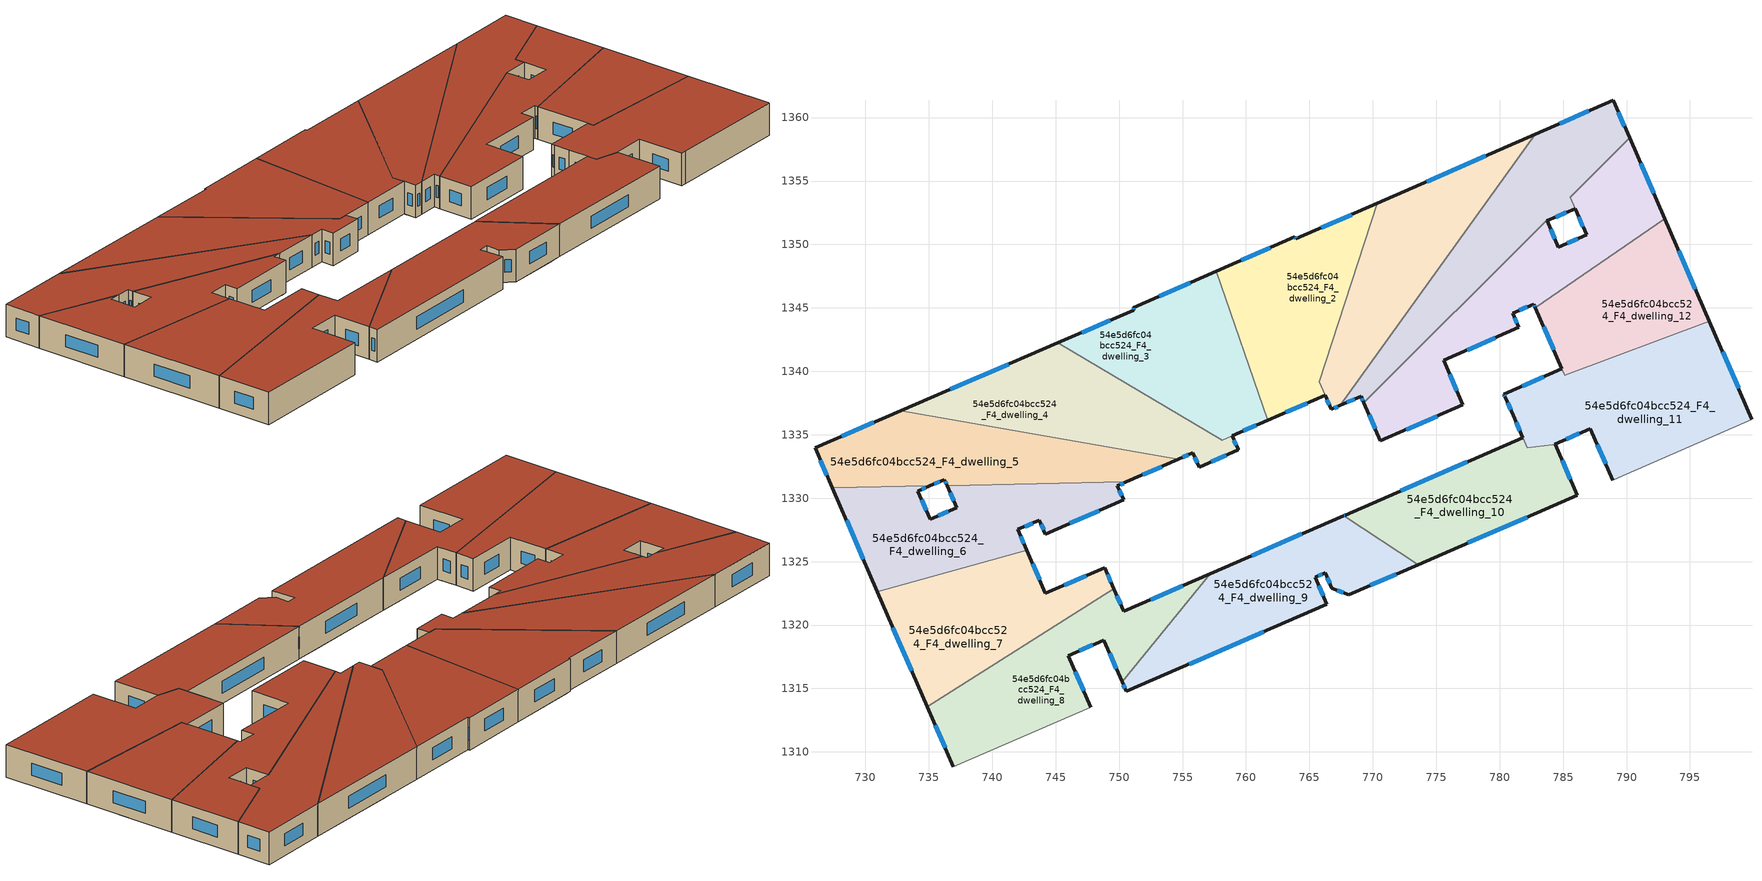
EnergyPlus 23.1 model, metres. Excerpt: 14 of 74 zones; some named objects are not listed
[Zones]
54e5d6fc04bcc524_F4_dwelling_0
 floor to 54e5d6fc04bcc524_F3_dwelling_12 (EU_floor_Construction): 788.95,1361.37 790.24,1358.4 785.55,1353.72 785.94,1352.83 783.73,1351.86 783.71,1351.89 769.29,1337.53 769.07,1338.03 768.96,1337.99 768.76,1337.9 787.14,1360.58 z12
 floor to 54e5d6fc04bcc524_F3_dwelling_13 (EU_floor_Construction): 787.14,1360.58 768.76,1337.9 767.44,1337.32 782.81,1358.69 z12
 wall outside (EU_wall_Construction): 783.73,1351.86 785.94,1352.83 / 767.44,1337.32 769.07,1338.03 769.29,1337.53 / 790.24,1358.4 788.95,1361.37 782.81,1358.69 z12:15
 wall to 54e5d6fc04bcc524_F4_dwelling_13 (EU_wall_Construction): 785.94,1352.83 785.55,1353.72 / 769.29,1337.53 783.71,1351.89 783.73,1351.86 / 785.55,1353.73 790.24,1358.4 z12:15
 wall to 54e5d6fc04bcc524_F4_dwelling_1 (EU_wall_Construction): 782.81,1358.69 767.44,1337.32 z12:15
 window (EU_Window_Construction): 784.42,1352.16 785.25,1352.52 / 769.14,1337.87 769.22,1337.68 / 767.95,1337.54 768.56,1337.81 / 787.03,1360.53 784.74,1359.53 / 789.84,1359.33 789.36,1360.44 z12.94:14.06
 roof outside (EU_roof_Construction): 783.73,1351.86 785.94,1352.83 785.55,1353.72 790.24,1358.4 788.95,1361.37 782.81,1358.69 767.44,1337.32 769.07,1338.03 769.29,1337.53 783.71,1351.89 z15
54e5d6fc04bcc524_F4_dwelling_1
 floor to 54e5d6fc04bcc524_F3_dwelling_13 (EU_floor_Construction): 782.81,1358.69 767.44,1337.32 766.72,1337 766.07,1338.48 774.29,1354.96 z12
 floor to 54e5d6fc04bcc524_F3_dwelling_14 (EU_floor_Construction): 774.29,1354.96 766.07,1338.48 765.77,1339.18 770.33,1353.24 774.08,1354.87 z12
 wall outside (EU_wall_Construction): 782.81,1358.69 770.33,1353.24 / 766.23,1338.12 766.72,1337 767.44,1337.32 z12:15
 wall to 54e5d6fc04bcc524_F4_dwelling_2 (EU_wall_Construction): 770.33,1353.24 765.77,1339.18 766.23,1338.12 z12:15
 window (EU_Window_Construction): 778.9,1356.98 774.24,1354.94 / 766.95,1337.1 767.22,1337.22 / 766.38,1337.77 766.57,1337.35 z12.94:14.06
 roof outside (EU_roof_Construction): 767.44,1337.32 782.81,1358.69 770.33,1353.24 765.77,1339.18 766.72,1337 z15
54e5d6fc04bcc524_F4_dwelling_10
 floor to 54e5d6fc04bcc524_F3_dwelling_8 (EU_floor_Construction): 784.46,1334.03 786.12,1330.22 773.56,1324.76 767.7,1328.62 767.82,1328.67 767.92,1328.72 778.53,1333.33 z12
 floor to 54e5d6fc04bcc524_F3_dwelling_9 (EU_floor_Construction): 784.37,1334.24 784.46,1334.03 778.53,1333.33 781.84,1334.77 781.49,1335.56 782.19,1333.97 z12
 wall outside (EU_wall_Construction): 773.56,1324.76 786.12,1330.22 784.37,1334.24 / 781.06,1336.54 781.84,1334.77 767.82,1328.67 767.7,1328.62 z12:15
 wall to 54e5d6fc04bcc524_F4_dwelling_9 (EU_wall_Construction): 767.7,1328.62 773.56,1324.76 z12:15
 wall to 54e5d6fc04bcc524_F4_dwelling_11 (EU_wall_Construction): 784.19,1334.22 782.19,1333.97 781.07,1336.54 / 784.37,1334.24 784.19,1334.23 z12:15
 window (EU_Window_Construction): 785.57,1331.48 784.91,1332.98 / 777.5,1326.47 782.18,1328.51 / 767.78,1328.66 767.74,1328.64 / 777.44,1332.86 772.21,1330.58 / 781.31,1335.98 781.59,1335.32 z12.94:14.06
 roof outside (EU_roof_Construction): 786.12,1330.22 784.37,1334.24 782.19,1333.97 781.06,1336.54 781.84,1334.77 767.82,1328.67 767.7,1328.62 773.56,1324.76 z15
54e5d6fc04bcc524_F4_dwelling_11
 floor to 54e5d6fc04bcc524_F3_dwelling_9 (EU_floor_Construction): 797.34,1342.07 799.89,1336.21 789.34,1331.63 788.9,1331.43 787.14,1335.49 784.35,1334.27 784.37,1334.24 784.19,1334.23 782.19,1333.97 781.09,1336.49 z12
 floor to 54e5d6fc04bcc524_F3_dwelling_10 (EU_floor_Construction): 796.53,1343.94 797.34,1342.07 781.09,1336.49 780.34,1338.21 784.91,1340.2 785.13,1339.69 z12
 wall outside (EU_wall_Construction): 784.91,1340.2 780.34,1338.21 780.45,1337.94 781.07,1336.54 / 799.88,1336.24 796.53,1343.94 / 784.37,1334.24 784.35,1334.27 787.14,1335.49 788.9,1331.43 z12:15
 wall to 54e5d6fc04bcc524_F4_dwelling_12 (EU_wall_Construction): 785.13,1339.69 784.91,1340.2 / 796.53,1343.94 785.14,1339.69 z12:15
 wall adiabatic (EU_wall_Construction): 788.9,1331.43 789.34,1331.63 799.89,1336.21 799.88,1336.24 z12:15
 window (EU_Window_Construction): 780.37,1338.13 780.42,1338.03 / 783.48,1339.58 781.77,1338.83 / 798.83,1338.65 797.58,1341.53 / 787.7,1334.22 788.35,1332.7 / 785.23,1334.65 786.27,1335.11 / 780.65,1337.5 780.87,1336.98 z12.94:14.06
 roof outside (EU_roof_Construction): 799.89,1336.21 799.88,1336.24 796.53,1343.94 785.13,1339.69 784.91,1340.2 780.34,1338.21 780.45,1337.94 782.19,1333.97 784.19,1334.23 784.37,1334.24 784.35,1334.27 787.14,1335.49 788.9,1331.43 789.34,1331.63 z15
54e5d6fc04bcc524_F4_dwelling_12
 floor to 54e5d6fc04bcc524_F3_dwelling_10 (EU_floor_Construction): 793.93,1349.91 796.53,1343.94 785.14,1339.69 783.54,1343.36 z12
 floor to 54e5d6fc04bcc524_F3_dwelling_11 (EU_floor_Construction): 793.01,1352.04 793.93,1349.91 783.54,1343.36 782.82,1345.01 z12
 wall outside (EU_wall_Construction): 782.82,1345.01 784.91,1340.2 / 796.53,1343.94 793.01,1352.04 z12:15
 wall to 54e5d6fc04bcc524_F4_dwelling_13 (EU_wall_Construction): 793.01,1352.04 782.82,1345.01 z12:15
 window (EU_Window_Construction): 783.47,1343.51 784.25,1341.71 / 795.42,1346.48 794.11,1349.5 z12.94:14.06
 roof outside (EU_roof_Construction): 796.53,1343.94 793.01,1352.04 782.82,1345.01 785.13,1339.69 z15
54e5d6fc04bcc524_F4_dwelling_13
 floor to 54e5d6fc04bcc524_F3_dwelling_11 (EU_floor_Construction): 790.92,1356.83 793.01,1352.04 782.82,1345.01 782.69,1345.3 781.02,1344.57 781.51,1343.46 775.71,1340.93 775.65,1341.06 775.38,1340.94 775.26,1341.22 774.98,1341.1 774.81,1341.48 775.05,1341.69 774.92,1341.98 775.16,1342.2 775.09,1342.34 784.23,1350.71 784.64,1349.78 786.85,1350.75 786.11,1352.43 z12
 floor to 54e5d6fc04bcc524_F3_dwelling_12 (EU_floor_Construction): 790.24,1358.4 790.92,1356.83 786.11,1352.43 785.55,1353.72 z12; 783.73,1351.86 784.23,1350.71 775.09,1342.34 775.16,1342.2 774.92,1341.98 775.05,1341.69 774.81,1341.48 774.98,1341.1 775.26,1341.22 775.38,1340.94 775.65,1341.06 775.71,1340.93 775.57,1340.87 777.1,1337.35 770.6,1334.51 769.29,1337.53 783.71,1351.89 z12
 wall outside (EU_wall_Construction): 793.01,1352.04 790.24,1358.4 / 769.29,1337.53 770.6,1334.51 777.1,1337.35 775.57,1340.87 781.51,1343.46 781.02,1344.57 782.69,1345.3 782.82,1345.01 / 785.94,1352.82 786.85,1350.75 784.64,1349.78 783.73,1351.85 z12:15
 window (EU_Window_Construction): 784.35,1350.43 784.02,1351.2 / 786.15,1350.45 785.33,1350.09 / 792.14,1354.04 791.11,1356.41 / 782.73,1345.21 782.78,1345.1 / 781.54,1344.8 782.17,1345.07 / 781.35,1343.81 781.17,1344.22 / 777.43,1341.68 779.65,1342.65 / 776.62,1338.46 776.05,1339.77 / 772.64,1335.4 775.07,1336.46 / 769.7,1336.58 770.19,1335.46 / 786.23,1352.17 786.56,1351.4 z12.94:14.06
 roof outside (EU_roof_Construction): 781.51,1343.46 781.02,1344.57 782.69,1345.3 782.82,1345.01 793.01,1352.04 790.24,1358.4 785.55,1353.73 786.85,1350.75 784.64,1349.78 783.73,1351.85 783.71,1351.89 769.29,1337.53 770.6,1334.51 777.1,1337.35 775.57,1340.87 z15
54e5d6fc04bcc524_F4_dwelling_2
 floor to 54e5d6fc04bcc524_F3_dwelling_14 (EU_floor_Construction): 770.33,1353.24 765.77,1339.18 766.07,1338.48 765.8,1337.93 765.58,1337.83 762.83,1336.63 762.83,1350.16 763.84,1350.6 763.94,1350.44 z12
 floor to 54e5d6fc04bcc524_F3_dwelling_0 (EU_floor_Construction): 762.83,1350.16 762.83,1336.63 761.7,1336.14 757.68,1347.89 z12
 floor to 54e5d6fc04bcc524_F3_dwelling_13 (EU_floor_Construction): 766.07,1338.48 766.23,1338.12 765.8,1337.93 z12
 wall outside (EU_wall_Construction): 770.33,1353.24 763.94,1350.44 763.84,1350.6 757.68,1347.89 / 761.7,1336.14 766.23,1338.12 z12:15
 wall to 54e5d6fc04bcc524_F4_dwelling_3 (EU_wall_Construction): 757.68,1347.89 761.7,1336.14 z12:15
 window (EU_Window_Construction): 761.91,1349.75 759.61,1348.74 / 763.91,1350.49 763.87,1350.55 / 768.33,1352.36 765.94,1351.32 / 763.12,1336.76 764.81,1337.5 z12.94:14.06
 roof outside (EU_roof_Construction): 766.23,1338.12 765.77,1339.18 770.33,1353.24 763.94,1350.44 763.84,1350.6 757.68,1347.89 761.7,1336.14 z15
54e5d6fc04bcc524_F4_dwelling_3
 floor to 54e5d6fc04bcc524_F3_dwelling_0 (EU_floor_Construction): 757.68,1347.89 761.7,1336.14 759.97,1335.38 751.54,1345.2 z12
 floor to 54e5d6fc04bcc524_F3_dwelling_1 (EU_floor_Construction): 751.54,1345.2 759.97,1335.38 758.13,1334.58 745.18,1342.25 751.17,1344.83 751.13,1345.02 z12
 wall outside (EU_wall_Construction): 757.68,1347.89 751.13,1345.02 751.17,1344.83 745.18,1342.25 / 758.91,1334.92 761.7,1336.14 z12:15
 wall to 54e5d6fc04bcc524_F4_dwelling_4 (EU_wall_Construction): 745.18,1342.25 758.13,1334.58 758.91,1334.92 z12:15
 window (EU_Window_Construction): 749.29,1344.02 747.05,1343.06 / 751.14,1344.96 751.16,1344.89 / 755.62,1346.99 753.18,1345.92 / 759.78,1335.3 760.83,1335.76 z12.94:14.06
 roof outside (EU_roof_Construction): 761.7,1336.14 757.68,1347.89 751.13,1345.02 751.17,1344.83 745.18,1342.25 758.13,1334.58 z15
54e5d6fc04bcc524_F4_dwelling_4
 floor to 54e5d6fc04bcc524_F3_dwelling_1 (EU_floor_Construction): 758.91,1334.92 759.4,1333.81 758.33,1333.34 739.98,1340 745.18,1342.25 758.13,1334.58 z12
 floor to 54e5d6fc04bcc524_F3_dwelling_2 (EU_floor_Construction): 758.33,1333.34 756.31,1332.45 755.82,1333.56 754.65,1333.05 732.79,1336.9 739.98,1340 z12
 wall outside (EU_wall_Construction): 754.65,1333.05 755.82,1333.56 756.31,1332.45 759.4,1333.81 759.38,1333.84 758.91,1334.92 / 745.18,1342.25 732.79,1336.9 z12:15
 wall to 54e5d6fc04bcc524_F4_dwelling_5 (EU_wall_Construction): 732.79,1336.9 754.65,1333.05 z12:15
 window (EU_Window_Construction): 757.28,1332.88 758.43,1333.38 / 755.97,1333.22 756.16,1332.8 / 755.02,1333.21 755.45,1333.4 / 741.29,1340.57 736.67,1338.57 / 759.23,1334.18 759.06,1334.58 z12.94:14.06
 roof outside (EU_roof_Construction): 759.4,1333.81 759.38,1333.84 758.91,1334.92 758.13,1334.58 745.18,1342.25 732.79,1336.9 754.65,1333.05 755.82,1333.56 756.31,1332.45 z15
54e5d6fc04bcc524_F4_dwelling_5
 floor to 54e5d6fc04bcc524_F3_dwelling_3 (EU_floor_Construction): 753.38,1332.5 750.57,1331.28 736.44,1330.99 736.23,1331.46 735.07,1330.96 727.4,1330.81 726.03,1333.98 728.26,1334.94 z12
 floor to 54e5d6fc04bcc524_F3_dwelling_2 (EU_floor_Construction): 754.65,1333.05 753.38,1332.5 728.26,1334.94 732.79,1336.9 z12
 wall outside (EU_wall_Construction): 750.57,1331.28 754.65,1333.05 / 735.07,1330.96 736.23,1331.46 736.44,1330.99 / 732.79,1336.9 726.03,1333.98 727.4,1330.8 z12:15
 wall to 54e5d6fc04bcc524_F4_dwelling_6 (EU_wall_Construction): 736.44,1330.99 750.57,1331.28 / 727.4,1330.8 735.07,1330.96 z12:15
 window (EU_Window_Construction): 751.85,1331.83 753.37,1332.5 / 736.3,1331.32 736.37,1331.14 / 735.43,1331.12 735.87,1331.31 / 726.46,1332.98 726.97,1331.8 / 730.67,1335.98 728.15,1334.89 z12.94:14.06
 roof outside (EU_roof_Construction): 754.65,1333.05 732.79,1336.9 726.03,1333.98 727.4,1330.8 735.07,1330.96 736.23,1331.46 736.44,1330.99 750.57,1331.28 z15
54e5d6fc04bcc524_F4_dwelling_6
 floor to 54e5d6fc04bcc524_F3_dwelling_3 (EU_floor_Construction): 750.57,1331.28 749.87,1330.97 750.36,1329.86 750.15,1329.77 749.87,1329.65 749.59,1329.53 744.19,1327.17 743.78,1328.14 743.91,1328.2 743.79,1328.47 744.07,1328.59 743.95,1328.87 744.22,1328.99 744.16,1329.13 744.66,1329.17 745.18,1329.4 745.15,1329.52 745.45,1329.54 745.38,1329.84 745.69,1329.86 745.65,1330.01 737.17,1329.28 736.44,1330.99 z12; 735.07,1330.96 734.14,1330.56 734.78,1329.07 728.39,1328.52 727.4,1330.8 z12
 floor to 54e5d6fc04bcc524_F3_dwelling_4 (EU_floor_Construction): 745.65,1330.01 745.69,1329.86 745.38,1329.84 745.45,1329.54 745.15,1329.52 745.18,1329.4 744.66,1329.17 744.16,1329.13 744.22,1328.99 743.95,1328.87 744.07,1328.59 743.79,1328.47 743.91,1328.2 743.78,1328.14 743.71,1328.27 742.01,1327.54 742.73,1325.88 730.94,1322.64 728.39,1328.52 734.78,1329.07 735.09,1328.33 737.19,1329.24 737.17,1329.28 z12
 wall outside (EU_wall_Construction): 736.44,1330.99 737.19,1329.24 735.09,1328.33 734.14,1330.56 735.07,1330.96 / 742.73,1325.88 742.01,1327.54 743.71,1328.27 744.19,1327.17 750.36,1329.86 749.87,1330.97 750.57,1331.28 / 727.4,1330.8 730.94,1322.64 z12:15
 wall to 54e5d6fc04bcc524_F4_dwelling_7 (EU_wall_Construction): 730.94,1322.64 742.73,1325.88 z12:15
 window (EU_Window_Construction): 734.43,1330.68 734.78,1330.83 / 734.79,1329.03 734.44,1329.86 / 736.53,1328.96 735.75,1328.62 / 736.67,1330.44 736.95,1329.79 / 750.09,1331.07 750.35,1331.18 / 750.2,1330.21 750.02,1330.62 / 746.13,1328.02 748.43,1329.02 / 743.87,1327.93 744.04,1327.52 / 742.54,1327.77 743.18,1328.04 / 742.5,1326.4 742.23,1327.02 / 728.51,1328.24 729.83,1325.2 z12.94:14.06
 roof outside (EU_roof_Construction): 750.36,1329.86 749.87,1330.97 750.57,1331.28 736.44,1330.99 737.19,1329.24 735.09,1328.33 734.14,1330.56 735.07,1330.96 727.4,1330.8 730.94,1322.64 742.73,1325.88 742.01,1327.54 743.71,1328.27 744.19,1327.17 z15
54e5d6fc04bcc524_F4_dwelling_7
 floor to 54e5d6fc04bcc524_F3_dwelling_5 (EU_floor_Construction): 748.86,1324.52 749.58,1322.87 734.87,1313.57 732.03,1320.12 743.46,1324.18 744.2,1322.49 z12
 floor to 54e5d6fc04bcc524_F3_dwelling_4 (EU_floor_Construction): 742.73,1325.88 743.46,1324.18 732.03,1320.12 730.94,1322.64 z12
 wall outside (EU_wall_Construction): 749.58,1322.87 748.86,1324.52 744.2,1322.49 742.73,1325.88 / 730.94,1322.64 734.87,1313.57 z12:15
 wall to 54e5d6fc04bcc524_F4_dwelling_8 (EU_wall_Construction): 734.87,1313.57 749.58,1322.87 z12:15
 window (EU_Window_Construction): 743.74,1323.56 743.19,1324.82 / 747.4,1323.89 745.66,1323.13 / 749.35,1323.39 749.09,1324.01 / 732.17,1319.79 733.64,1316.41 z12.94:14.06
 roof outside (EU_roof_Construction): 749.58,1322.87 748.86,1324.52 744.2,1322.49 742.73,1325.88 730.94,1322.64 734.87,1313.57 z15
54e5d6fc04bcc524_F4_dwelling_8
 floor to 54e5d6fc04bcc524_F3_dwelling_5 (EU_floor_Construction): 749.58,1322.87 749.83,1322.29 735.4,1312.36 734.87,1313.57 z12
 floor to 54e5d6fc04bcc524_F3_dwelling_6 (EU_floor_Construction): 757.05,1323.99 756.4,1323.11 750.23,1315.54 748.81,1318.81 745.99,1317.59 747.75,1313.54 736.92,1308.83 735.4,1312.36 749.83,1322.29 750.36,1321.08 z12
 floor to 54e5d6fc04bcc524_F3_dwelling_7 (EU_floor_Construction): 757.17,1324.04 756.4,1323.11 757.05,1323.99 z12
 wall outside (EU_wall_Construction): 747.75,1313.54 745.99,1317.59 748.81,1318.81 750.23,1315.54 / 734.87,1313.57 736.92,1308.83 / 757.17,1324.04 750.36,1321.08 749.58,1322.87 z12:15
 wall adiabatic (EU_wall_Construction): 736.92,1308.83 747.75,1313.54 z12:15
 wall to 54e5d6fc04bcc524_F4_dwelling_9 (EU_wall_Construction): 750.23,1315.54 757.17,1324.04 z12:15
 window (EU_Window_Construction): 747.2,1314.81 746.54,1316.32 / 735.51,1312.08 736.28,1310.31 / 750.11,1321.64 749.82,1322.31 / 755.03,1323.11 752.49,1322.01 / 749.26,1317.79 749.79,1316.57 / 746.87,1317.98 747.93,1318.43 z12.94:14.06
 roof outside (EU_roof_Construction): 750.23,1315.54 757.17,1324.04 750.36,1321.08 749.58,1322.87 734.87,1313.57 736.92,1308.83 747.75,1313.54 745.99,1317.59 748.81,1318.81 z15
54e5d6fc04bcc524_F4_dwelling_9
 floor to 54e5d6fc04bcc524_F3_dwelling_7 (EU_floor_Construction): 772.33,1324.22 768.08,1322.38 766.77,1322.9 766.24,1324.11 765.45,1323.76 766.38,1321.64 750.57,1314.76 750.48,1314.97 756.4,1323.11 757.17,1324.04 766.18,1327.96 z12
 floor to 54e5d6fc04bcc524_F3_dwelling_8 (EU_floor_Construction): 773.56,1324.76 772.33,1324.22 766.18,1327.96 767.7,1328.62 z12
 floor to 54e5d6fc04bcc524_F3_dwelling_6 (EU_floor_Construction): 756.4,1323.11 750.48,1314.97 750.23,1315.54 z12
 wall outside (EU_wall_Construction): 750.23,1315.54 750.57,1314.76 766.38,1321.64 765.45,1323.76 766.24,1324.11 766.77,1322.9 768.08,1322.38 773.56,1324.76 / 767.7,1328.62 757.17,1324.04 z12:15
 window (EU_Window_Construction): 766.41,1323.73 766.6,1323.28 / 765.7,1323.87 766,1324 / 766.09,1322.3 765.74,1323.1 / 755.52,1316.92 761.42,1319.48 / 750.34,1315.3 750.46,1315.01 / 764.4,1327.19 760.47,1325.48 / 769.8,1323.13 771.85,1324.01 / 767.18,1322.73 767.67,1322.54 z12.94:14.06
 roof outside (EU_roof_Construction): 768.08,1322.38 773.56,1324.76 767.7,1328.62 757.17,1324.04 750.23,1315.54 750.57,1314.76 766.38,1321.64 765.45,1323.76 766.24,1324.11 766.77,1322.9 z15
[Building]
EU S2 Campaign: North Axis=0; Terrain=City; Solar Distribution=FullExterior
[Site:Location]
Vienna: Latitude=48; Longitude=16.5; Time Zone=1; Elevation=183
[SizingPeriod:WeatherFileDays]
AnnualSizingPeriod: Begin Month=1; Begin Day of Month=1; End Month=12; End Day of Month=31; Day of Week for Start Day=Monday; Use Weather File Daylight Saving Period=No; Use Weather File Rain and Snow Indicators=No
[MATERIAL]
EU_InternalMass_Material: Roughness=MediumRough; Thickness=0.1; Conductivity=1; Density=1800; Specific Heat=900; Thermal Absorptance=0.9; Solar Absorptance=0.7; Visible Absorptance=0.7
[MATERIAL:NOMASS] Roughness=MediumRough; Thermal Absorptance=0.9; Solar Absorptance=0.7; Visible Absorptance=0.7
Name | Thermal Resistance
EU_wall_NoMass | 0.914258
EU_roof_NoMass | 0.954009
EU_floor_NoMass | 1.09711
[WINDOWMATERIAL:SIMPLEGLAZINGSYSTEM]
EU_Window_SimpleGlazing: UFactor=2.09642; Solar Heat Gain Coefficient=0.65; Visible Transmittance=0.65
[CONSTRUCTION]
EU_wall_Construction: EU_wall_NoMass
EU_roof_Construction: EU_roof_NoMass
EU_floor_Construction: EU_floor_NoMass
EU_Window_Construction: EU_Window_SimpleGlazing
EU_InternalMass_Construction: EU_InternalMass_Material
[ZONE] Type=1; Multiplier=1; Ceiling Height=autocalculate; Floor Area=autocalculate; Part of Total Floor Area=Yes
Name | Volume
54e5d6fc04bcc524_F4_dwelling_0 | 330.832
54e5d6fc04bcc524_F4_dwelling_1 | 325.324
54e5d6fc04bcc524_F4_dwelling_10 | 267.651
54e5d6fc04bcc524_F4_dwelling_11 | 392.822
54e5d6fc04bcc524_F4_dwelling_12 | 266.731
54e5d6fc04bcc524_F4_dwelling_13 | 377.377
54e5d6fc04bcc524_F4_dwelling_2 | 328.92
54e5d6fc04bcc524_F4_dwelling_3 | 325.601
54e5d6fc04bcc524_F4_dwelling_4 | 328.915
54e5d6fc04bcc524_F4_dwelling_5 | 326.82
54e5d6fc04bcc524_F4_dwelling_6 | 327.103
54e5d6fc04bcc524_F4_dwelling_7 | 327.109
54e5d6fc04bcc524_F4_dwelling_8 | 327.098
54e5d6fc04bcc524_F4_dwelling_9 | 327.122
[INTERNALMASS] Construction=EU_InternalMass_Construction
Name | Zone or ZoneList | Surface Area
54e5d6fc04bcc524_F4_dwelling_0_EU_InternalMass | 54e5d6fc04bcc524_F4_dwelling_0 | 110.276
54e5d6fc04bcc524_F4_dwelling_1_EU_InternalMass | 54e5d6fc04bcc524_F4_dwelling_1 | 108.439
54e5d6fc04bcc524_F4_dwelling_2_EU_InternalMass | 54e5d6fc04bcc524_F4_dwelling_2 | 109.639
54e5d6fc04bcc524_F4_dwelling_3_EU_InternalMass | 54e5d6fc04bcc524_F4_dwelling_3 | 108.541
54e5d6fc04bcc524_F4_dwelling_4_EU_InternalMass | 54e5d6fc04bcc524_F4_dwelling_4 | 109.638
54e5d6fc04bcc524_F4_dwelling_5_EU_InternalMass | 54e5d6fc04bcc524_F4_dwelling_5 | 108.94
54e5d6fc04bcc524_F4_dwelling_6_EU_InternalMass | 54e5d6fc04bcc524_F4_dwelling_6 | 109.034
54e5d6fc04bcc524_F4_dwelling_7_EU_InternalMass | 54e5d6fc04bcc524_F4_dwelling_7 | 109.035
54e5d6fc04bcc524_F4_dwelling_8_EU_InternalMass | 54e5d6fc04bcc524_F4_dwelling_8 | 109.033
54e5d6fc04bcc524_F4_dwelling_9_EU_InternalMass | 54e5d6fc04bcc524_F4_dwelling_9 | 109.038
54e5d6fc04bcc524_F4_dwelling_10_EU_InternalMass | 54e5d6fc04bcc524_F4_dwelling_10 | 89.2422
54e5d6fc04bcc524_F4_dwelling_11_EU_InternalMass | 54e5d6fc04bcc524_F4_dwelling_11 | 130.937
54e5d6fc04bcc524_F4_dwelling_12_EU_InternalMass | 54e5d6fc04bcc524_F4_dwelling_12 | 88.9274
54e5d6fc04bcc524_F4_dwelling_13_EU_InternalMass | 54e5d6fc04bcc524_F4_dwelling_13 | 125.789
[OTHEREQUIPMENT] Fuel Type=Electricity; Design Level Calculation Method=Watts/Area; Power per Zone Floor Area=1; Fraction Latent=0; Fraction Radiant=0; Fraction Lost=0; Carbon Dioxide Generation Rate=0; EndUse Subcategory=EU_Step8_InternalGains
Name | Zone or ZoneList or Space or SpaceList | Schedule
EU_Step8_InternalGain_54e5d6fc04bcc524_F4_dwelling_0_f000 | 54e5d6fc04bcc524_F4_dwelling_0 | EU_Step8_GainSchedule_54e5d6fc04bcc524_F4_dwelling_0_f000
EU_Step8_InternalGain_54e5d6fc04bcc524_F4_dwelling_1_f000 | 54e5d6fc04bcc524_F4_dwelling_1 | EU_Step8_GainSchedule_54e5d6fc04bcc524_F4_dwelling_1_f000
EU_Step8_InternalGain_54e5d6fc04bcc524_F4_dwelling_2_f000 | 54e5d6fc04bcc524_F4_dwelling_2 | EU_Step8_GainSchedule_54e5d6fc04bcc524_F4_dwelling_2_f000
EU_Step8_InternalGain_54e5d6fc04bcc524_F4_dwelling_3_f000 | 54e5d6fc04bcc524_F4_dwelling_3 | EU_Step8_GainSchedule_54e5d6fc04bcc524_F4_dwelling_3_f000
EU_Step8_InternalGain_54e5d6fc04bcc524_F4_dwelling_4_f000 | 54e5d6fc04bcc524_F4_dwelling_4 | EU_Step8_GainSchedule_54e5d6fc04bcc524_F4_dwelling_4_f000
EU_Step8_InternalGain_54e5d6fc04bcc524_F4_dwelling_5_f000 | 54e5d6fc04bcc524_F4_dwelling_5 | EU_Step8_GainSchedule_54e5d6fc04bcc524_F4_dwelling_5_f000
EU_Step8_InternalGain_54e5d6fc04bcc524_F4_dwelling_6_f000 | 54e5d6fc04bcc524_F4_dwelling_6 | EU_Step8_GainSchedule_54e5d6fc04bcc524_F4_dwelling_6_f000
EU_Step8_InternalGain_54e5d6fc04bcc524_F4_dwelling_7_f000 | 54e5d6fc04bcc524_F4_dwelling_7 | EU_Step8_GainSchedule_54e5d6fc04bcc524_F4_dwelling_7_f000
EU_Step8_InternalGain_54e5d6fc04bcc524_F4_dwelling_8_f000 | 54e5d6fc04bcc524_F4_dwelling_8 | EU_Step8_GainSchedule_54e5d6fc04bcc524_F4_dwelling_8_f000
EU_Step8_InternalGain_54e5d6fc04bcc524_F4_dwelling_9_f000 | 54e5d6fc04bcc524_F4_dwelling_9 | EU_Step8_GainSchedule_54e5d6fc04bcc524_F4_dwelling_9_f000
EU_Step8_InternalGain_54e5d6fc04bcc524_F4_dwelling_10_f000 | 54e5d6fc04bcc524_F4_dwelling_10 | EU_Step8_GainSchedule_54e5d6fc04bcc524_F4_dwelling_10_f000
EU_Step8_InternalGain_54e5d6fc04bcc524_F4_dwelling_11_f000 | 54e5d6fc04bcc524_F4_dwelling_11 | EU_Step8_GainSchedule_54e5d6fc04bcc524_F4_dwelling_11_f000
EU_Step8_InternalGain_54e5d6fc04bcc524_F4_dwelling_12_f000 | 54e5d6fc04bcc524_F4_dwelling_12 | EU_Step8_GainSchedule_54e5d6fc04bcc524_F4_dwelling_12_f000
EU_Step8_InternalGain_54e5d6fc04bcc524_F4_dwelling_13_f000 | 54e5d6fc04bcc524_F4_dwelling_13 | EU_Step8_GainSchedule_54e5d6fc04bcc524_F4_dwelling_13_f000
[ZONEVENTILATION:DESIGNFLOWRATE] Schedule=EU_AlwaysOn; Design Flow Rate Calculation Method=AirChanges/Hour; Air Changes per Hour=0.546891; Ventilation Type=Natural; Fan Pressure Rise=0; Fan Total Efficiency=1; Constant Term Coefficient=1; Temperature Term Coefficient=0; Velocity Term Coefficient=0; Velocity Squared Term Coefficient=0; Minimum Indoor Temperature=-100; Maximum Indoor Temperature=100; Delta Temperature=-100; Minimum Outdoor Temperature=-100; Maximum Outdoor Temperature=100; Maximum Wind Speed=40
Name | Zone or ZoneList or Space or SpaceList
EU_ConstantAir_54e5d6fc04bcc524_F4_dwelling_0 | 54e5d6fc04bcc524_F4_dwelling_0
EU_ConstantAir_54e5d6fc04bcc524_F4_dwelling_1 | 54e5d6fc04bcc524_F4_dwelling_1
EU_ConstantAir_54e5d6fc04bcc524_F4_dwelling_2 | 54e5d6fc04bcc524_F4_dwelling_2
EU_ConstantAir_54e5d6fc04bcc524_F4_dwelling_3 | 54e5d6fc04bcc524_F4_dwelling_3
EU_ConstantAir_54e5d6fc04bcc524_F4_dwelling_4 | 54e5d6fc04bcc524_F4_dwelling_4
EU_ConstantAir_54e5d6fc04bcc524_F4_dwelling_5 | 54e5d6fc04bcc524_F4_dwelling_5
EU_ConstantAir_54e5d6fc04bcc524_F4_dwelling_6 | 54e5d6fc04bcc524_F4_dwelling_6
EU_ConstantAir_54e5d6fc04bcc524_F4_dwelling_7 | 54e5d6fc04bcc524_F4_dwelling_7
EU_ConstantAir_54e5d6fc04bcc524_F4_dwelling_8 | 54e5d6fc04bcc524_F4_dwelling_8
EU_ConstantAir_54e5d6fc04bcc524_F4_dwelling_9 | 54e5d6fc04bcc524_F4_dwelling_9
EU_ConstantAir_54e5d6fc04bcc524_F4_dwelling_10 | 54e5d6fc04bcc524_F4_dwelling_10
EU_ConstantAir_54e5d6fc04bcc524_F4_dwelling_11 | 54e5d6fc04bcc524_F4_dwelling_11
EU_ConstantAir_54e5d6fc04bcc524_F4_dwelling_12 | 54e5d6fc04bcc524_F4_dwelling_12
EU_ConstantAir_54e5d6fc04bcc524_F4_dwelling_13 | 54e5d6fc04bcc524_F4_dwelling_13
[HVACTEMPLATE:ZONE:IDEALLOADSAIRSYSTEM] System Availability Schedule=EU_AlwaysOn; Maximum Heating Supply Air Temperature=50; Minimum Cooling Supply Air Temperature=13; Maximum Heating Supply Air Humidity Ratio=0.0156; Minimum Cooling Supply Air Humidity Ratio=0.0077; Heating Limit=NoLimit; Cooling Limit=NoLimit; Heating Availability Schedule=EU_AlwaysOn; Cooling Availability Schedule=EU_CoolingOff; Dehumidification Control Type=ConstantSensibleHeatRatio; Cooling Sensible Heat Ratio=0.7; Dehumidification Setpoint=60; Humidification Control Type=None; Humidification Setpoint=30; Outdoor Air Method=None; Outdoor Air Flow Rate per Person=0.00944; Outdoor Air Flow Rate per Zone Floor Area=0; Outdoor Air Flow Rate per Zone=0; Demand Controlled Ventilation Type=None; Outdoor Air Economizer Type=NoEconomizer; Heat Recovery Type=None; Sensible Heat Recovery Effectiveness=0.7; Latent Heat Recovery Effectiveness=0.65
Name | Template Thermostat
54e5d6fc04bcc524_F4_dwelling_0 | EU_HeatOnly_54e5d6fc04bcc524_F4_dwelling_0
54e5d6fc04bcc524_F4_dwelling_1 | EU_HeatOnly_54e5d6fc04bcc524_F4_dwelling_1
54e5d6fc04bcc524_F4_dwelling_2 | EU_HeatOnly_54e5d6fc04bcc524_F4_dwelling_2
54e5d6fc04bcc524_F4_dwelling_3 | EU_HeatOnly_54e5d6fc04bcc524_F4_dwelling_3
54e5d6fc04bcc524_F4_dwelling_4 | EU_HeatOnly_54e5d6fc04bcc524_F4_dwelling_4
54e5d6fc04bcc524_F4_dwelling_5 | EU_HeatOnly_54e5d6fc04bcc524_F4_dwelling_5
54e5d6fc04bcc524_F4_dwelling_6 | EU_HeatOnly_54e5d6fc04bcc524_F4_dwelling_6
54e5d6fc04bcc524_F4_dwelling_7 | EU_HeatOnly_54e5d6fc04bcc524_F4_dwelling_7
54e5d6fc04bcc524_F4_dwelling_8 | EU_HeatOnly_54e5d6fc04bcc524_F4_dwelling_8
54e5d6fc04bcc524_F4_dwelling_9 | EU_HeatOnly_54e5d6fc04bcc524_F4_dwelling_9
54e5d6fc04bcc524_F4_dwelling_10 | EU_HeatOnly_54e5d6fc04bcc524_F4_dwelling_10
54e5d6fc04bcc524_F4_dwelling_11 | EU_HeatOnly_54e5d6fc04bcc524_F4_dwelling_11
54e5d6fc04bcc524_F4_dwelling_12 | EU_HeatOnly_54e5d6fc04bcc524_F4_dwelling_12
54e5d6fc04bcc524_F4_dwelling_13 | EU_HeatOnly_54e5d6fc04bcc524_F4_dwelling_13
[SIZING:ZONE] Zone Cooling Design Supply Air Temperature Input Method=SupplyAirTemperature; Zone Cooling Design Supply Air Temperature=13; Zone Heating Design Supply Air Temperature Input Method=SupplyAirTemperature; Zone Heating Design Supply Air Temperature=50; Zone Cooling Design Supply Air Humidity Ratio=0.008; Zone Heating Design Supply Air Humidity Ratio=0.008; Cooling Design Air Flow Method=DesignDay; Cooling Design Air Flow Rate=0; Cooling Minimum Air Flow per Zone Floor Area=0.000762; Cooling Minimum Air Flow=0; Cooling Minimum Air Flow Fraction=0.2; Heating Design Air Flow Method=DesignDay; Heating Design Air Flow Rate=0; Heating Maximum Air Flow per Zone Floor Area=0.002032; Heating Maximum Air Flow=0.141576; Heating Maximum Air Flow Fraction=0.3; Account for Dedicated Outdoor Air System=No; Dedicated Outdoor Air System Control Strategy=NeutralSupplyAir; Dedicated Outdoor Air Low Setpoint Temperature for Design=autosize; Dedicated Outdoor Air High Setpoint Temperature for Design=autosize; Zone Load Sizing Method=Sensible Load Only No Latent Load; Zone Latent Cooling Design Supply Air Humidity Ratio Input Method=HumidityRatioDifference; Zone Cooling Design Supply Air Humidity Ratio Difference=0.005; Zone Latent Heating Design Supply Air Humidity Ratio Input Method=HumidityRatioDifference; Zone Humidification Design Supply Air Humidity Ratio Difference=0.005
54e5d6fc04bcc524_F4_dwelling_0; 54e5d6fc04bcc524_F4_dwelling_1; 54e5d6fc04bcc524_F4_dwelling_2; 54e5d6fc04bcc524_F4_dwelling_3; 54e5d6fc04bcc524_F4_dwelling_4; 54e5d6fc04bcc524_F4_dwelling_5; 54e5d6fc04bcc524_F4_dwelling_6; 54e5d6fc04bcc524_F4_dwelling_7; 54e5d6fc04bcc524_F4_dwelling_8; 54e5d6fc04bcc524_F4_dwelling_9; 54e5d6fc04bcc524_F4_dwelling_10; 54e5d6fc04bcc524_F4_dwelling_11; 54e5d6fc04bcc524_F4_dwelling_12; 54e5d6fc04bcc524_F4_dwelling_13
[SCHEDULE:CONSTANT]
Name | Hourly Value
EU_AlwaysOn | 1
EU_CoolingOff | 0
[SCHEDULE:FILE] Column Number=1; Rows to Skip at Top=0; Number of Hours of Data=8760; Column Separator=Comma; Interpolate to Timestep=No; Minutes per Item=60; Adjust Schedule for Daylight Savings=Yes
Name | File
EU_Step8_GainSchedule_54e5d6fc04bcc524_F4_dwelling_0_f000 | ../../schedules/54e5d6fc04bcc524/54e5d6fc04bcc524_F4_dwelling_0_f000_gain.csv
EU_Step8_GainSchedule_54e5d6fc04bcc524_F4_dwelling_1_f000 | ../../schedules/54e5d6fc04bcc524/54e5d6fc04bcc524_F4_dwelling_1_f000_gain.csv
EU_Step8_GainSchedule_54e5d6fc04bcc524_F4_dwelling_2_f000 | ../../schedules/54e5d6fc04bcc524/54e5d6fc04bcc524_F4_dwelling_2_f000_gain.csv
EU_Step8_GainSchedule_54e5d6fc04bcc524_F4_dwelling_3_f000 | ../../schedules/54e5d6fc04bcc524/54e5d6fc04bcc524_F4_dwelling_3_f000_gain.csv
EU_Step8_GainSchedule_54e5d6fc04bcc524_F4_dwelling_4_f000 | ../../schedules/54e5d6fc04bcc524/54e5d6fc04bcc524_F4_dwelling_4_f000_gain.csv
EU_Step8_GainSchedule_54e5d6fc04bcc524_F4_dwelling_5_f000 | ../../schedules/54e5d6fc04bcc524/54e5d6fc04bcc524_F4_dwelling_5_f000_gain.csv
EU_Step8_GainSchedule_54e5d6fc04bcc524_F4_dwelling_6_f000 | ../../schedules/54e5d6fc04bcc524/54e5d6fc04bcc524_F4_dwelling_6_f000_gain.csv
EU_Step8_GainSchedule_54e5d6fc04bcc524_F4_dwelling_7_f000 | ../../schedules/54e5d6fc04bcc524/54e5d6fc04bcc524_F4_dwelling_7_f000_gain.csv
EU_Step8_GainSchedule_54e5d6fc04bcc524_F4_dwelling_8_f000 | ../../schedules/54e5d6fc04bcc524/54e5d6fc04bcc524_F4_dwelling_8_f000_gain.csv
EU_Step8_GainSchedule_54e5d6fc04bcc524_F4_dwelling_9_f000 | ../../schedules/54e5d6fc04bcc524/54e5d6fc04bcc524_F4_dwelling_9_f000_gain.csv
EU_Step8_GainSchedule_54e5d6fc04bcc524_F4_dwelling_10_f000 | ../../schedules/54e5d6fc04bcc524/54e5d6fc04bcc524_F4_dwelling_10_f000_gain.csv
EU_Step8_GainSchedule_54e5d6fc04bcc524_F4_dwelling_11_f000 | ../../schedules/54e5d6fc04bcc524/54e5d6fc04bcc524_F4_dwelling_11_f000_gain.csv
EU_Step8_GainSchedule_54e5d6fc04bcc524_F4_dwelling_12_f000 | ../../schedules/54e5d6fc04bcc524/54e5d6fc04bcc524_F4_dwelling_12_f000_gain.csv
EU_Step8_GainSchedule_54e5d6fc04bcc524_F4_dwelling_13_f000 | ../../schedules/54e5d6fc04bcc524/54e5d6fc04bcc524_F4_dwelling_13_f000_gain.csv
